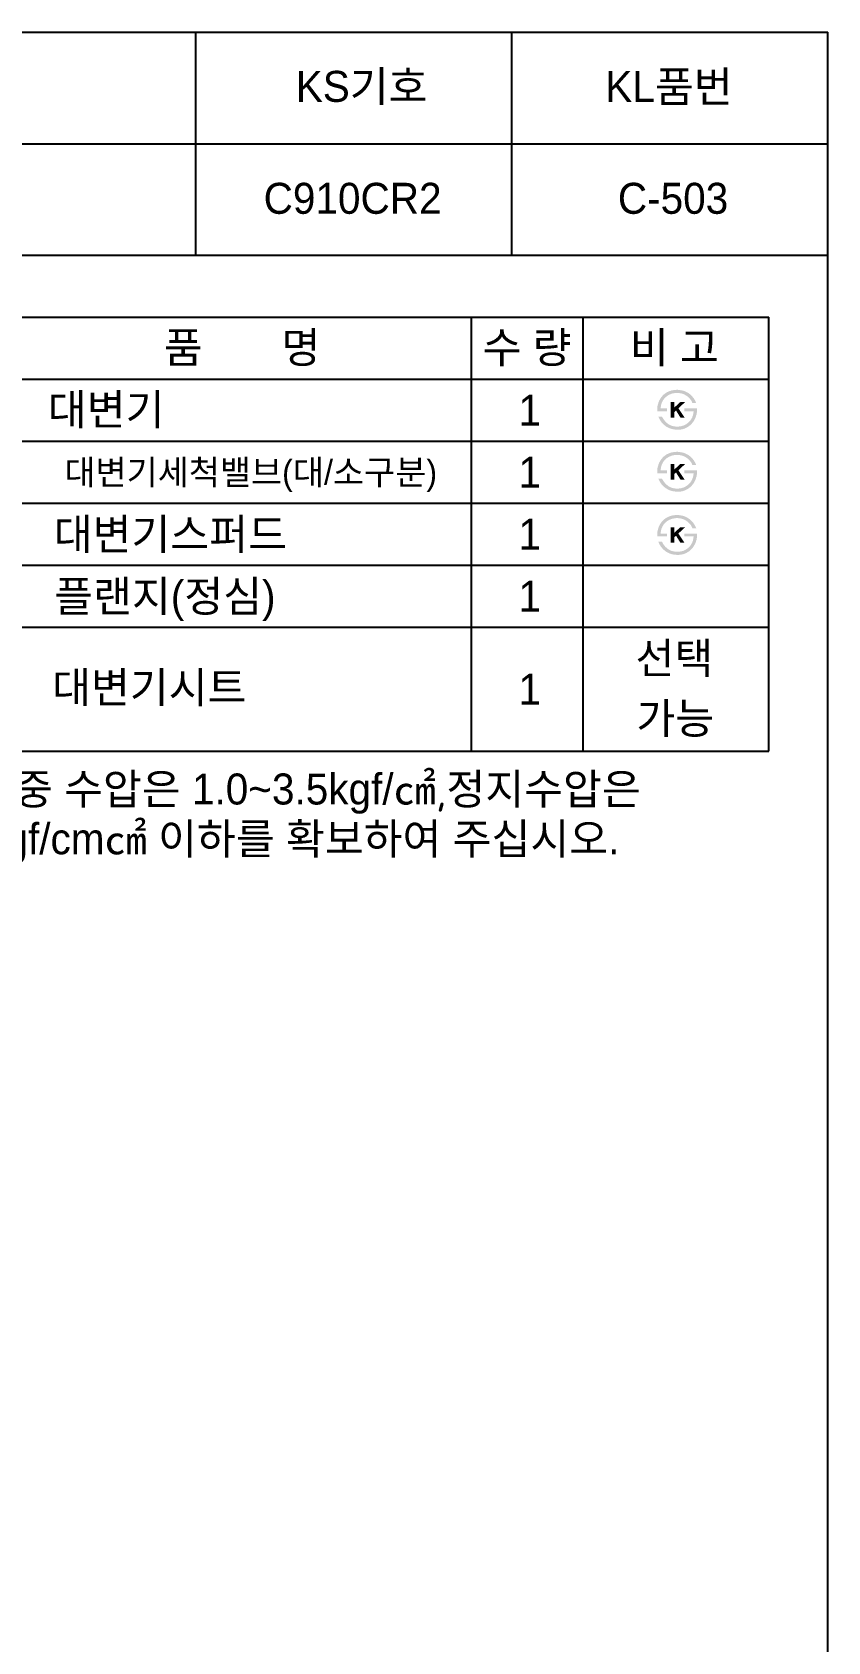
# Model space of a CAD drawing. Header units: millimetres. Extents: x 0 to 3700, y -67 to 2530.
# Drawn here: x 3058 to 3700, y 1232 to 2530 of the extents above; entities that cross this region are included whole.
import ezdxf
from ezdxf.enums import TextEntityAlignment as Align

# ---------------------------------------------------------------- set-up
doc = ezdxf.new("R2010")
doc.units = ezdxf.units.MM
doc.layers.add('TEXT', color=7, linetype='Continuous')
doc.layers.add('도각라인', color=255, linetype='Continuous')
doc.styles.add('타이틀', font='H2GTRM.TTF', dxfattribs={"height": 25})

msp = doc.modelspace()

# ---------------------------------------------------------------- hatches: boundary and pattern name
at = {"layer": 'TEXT'}
for points in [[(3562.4, 2224.2), (3562.3, 2224.6), (3562.3, 2225), (3562.3, 2225.4), (3562.3, 2225.8), (3562.3, 2226.2), (3562.4, 2226.6), (3562.4, 2227), (3562.4, 2227.4), (3562.5, 2227.8), (3562.5, 2228.2), (3562.6, 2228.6), (3562.7, 2229), (3562.8, 2229.4), (3562.9, 2229.8), (3563, 2230.1), (3563.1, 2230.5), (3563.2, 2230.9), (3563.3, 2231.3), (3563.5, 2231.7), (3563.6, 2232), (3563.8, 2232.4), (3563.9, 2232.7), (3564.1, 2233.1), (3564.3, 2233.4), (3564.5, 2233.8), (3564.6, 2234.1), (3564.9, 2234.4), (3565.1, 2234.8), (3565.3, 2235.1), (3565.5, 2235.4), (3565.7, 2235.7), (3566.3, 2236.3), (3566.5, 2236.6), (3566.8, 2236.9), (3567.1, 2237.2), (3567.4, 2237.5), (3567.7, 2237.8), (3568, 2238), (3568.3, 2238.3), (3568.6, 2238.5), (3568.9, 2238.7), (3569.3, 2239), (3569.6, 2239.2), (3569.9, 2239.4), (3570.3, 2239.6), (3570.7, 2239.8), (3571, 2239.9), (3571.4, 2240.1), (3571.8, 2240.3), (3572.2, 2240.5), (3572.7, 2240.6), (3573.1, 2240.7), (3573.5, 2240.9), (3574, 2241), (3574.4, 2241.1), (3574.9, 2241.2), (3575.3, 2241.2), (3575.8, 2241.3), (3576.3, 2241.4), (3576.7, 2241.4), (3577.2, 2241.4), (3577.7, 2241.5), (3578.2, 2241.5), (3579, 2241.5), (3579.3, 2241.4), (3579.7, 2241.4), (3580.1, 2241.4), (3580.4, 2241.3), (3580.8, 2241.3), (3581.1, 2241.2), (3581.5, 2241.2), (3581.8, 2241.1), (3582.2, 2241), (3582.5, 2241), (3582.9, 2240.9), (3583.2, 2240.8), (3583.5, 2240.7), (3583.9, 2240.6), (3584.2, 2240.5), (3584.5, 2240.4), (3584.8, 2240.2), (3585.1, 2240.1), (3585.4, 2240), (3585.7, 2239.8), (3586, 2239.7), (3586.3, 2239.5), (3586.6, 2239.4), (3586.9, 2239.2), (3587.2, 2239), (3587.5, 2238.9), (3587.7, 2238.7), (3588, 2238.5), (3588.3, 2238.3), (3588.6, 2238.1), (3589, 2237.7), (3589.4, 2237.4), (3589.8, 2237), (3590.2, 2236.6), (3590.5, 2236.2), (3590.9, 2235.8), (3591.2, 2235.4), (3591.6, 2234.9), (3591.9, 2234.5), (3592.2, 2234), (3592.5, 2233.5), (3592.8, 2233), (3593, 2232.5), (3593.3, 2232), (3593.5, 2231.5), (3593.8, 2230.9), (3593.8, 2230.9), (3590.7, 2230.9), (3590.7, 2230.9), (3590.6, 2231.1), (3590.5, 2231.3), (3590.5, 2231.4), (3590.4, 2231.6), (3590.3, 2231.8), (3590.2, 2232), (3590.2, 2232.1), (3590.1, 2232.3), (3590, 2232.5), (3589.9, 2232.6), (3589.8, 2232.8), (3589.7, 2233), (3589.6, 2233.1), (3589.5, 2233.3), (3589.4, 2233.5), (3589.2, 2233.6), (3589.1, 2233.8), (3589, 2233.9), (3588.7, 2234.3), (3588.4, 2234.6), (3588.1, 2234.9), (3587.8, 2235.2), (3587.5, 2235.5), (3587.2, 2235.8), (3586.8, 2236.1), (3586.6, 2236.3), (3586.3, 2236.4), (3586.1, 2236.6), (3585.9, 2236.8), (3585.6, 2236.9), (3585.4, 2237.1), (3585.1, 2237.2), (3584.9, 2237.4), (3584.7, 2237.5), (3584.4, 2237.6), (3584.2, 2237.7), (3583.9, 2237.8), (3583.7, 2238), (3583.4, 2238.1), (3583.1, 2238.2), (3582.9, 2238.3), (3582.6, 2238.3), (3582.4, 2238.4), (3582.1, 2238.5), (3581.8, 2238.6), (3581.6, 2238.6), (3581.3, 2238.7), (3581, 2238.7), (3580.7, 2238.8), (3580.5, 2238.8), (3580.2, 2238.9), (3579.9, 2238.9), (3579.6, 2238.9), (3579.3, 2239), (3579, 2239), (3578.8, 2239), (3578.5, 2239), (3578.1, 2239), (3577.8, 2239), (3577.4, 2238.9), (3577.1, 2238.9), (3576.8, 2238.9), (3576.4, 2238.9), (3576.1, 2238.8), (3575.8, 2238.8), (3575.5, 2238.7), (3575.2, 2238.7), (3574.8, 2238.6), (3574.5, 2238.5), (3574.2, 2238.4), (3573.9, 2238.3), (3573.6, 2238.2), (3573.4, 2238.1), (3573.1, 2238), (3572.8, 2237.9), (3572.5, 2237.8), (3572.2, 2237.7), (3571.9, 2237.5), (3571.7, 2237.4), (3571.4, 2237.3), (3571.2, 2237.1), (3570.9, 2236.9), (3570.6, 2236.8), (3570.4, 2236.6), (3570.1, 2236.4), (3569.9, 2236.2), (3569.7, 2236), (3569.4, 2235.8), (3569.2, 2235.6), (3569, 2235.4), (3568.7, 2235.2), (3568.5, 2235), (3568.3, 2234.7), (3568.1, 2234.5), (3567.9, 2234.3), (3567.7, 2234), (3567.5, 2233.8), (3567.3, 2233.5), (3567.2, 2233.3), (3567, 2233), (3566.8, 2232.7), (3566.7, 2232.5), (3566.5, 2232.2), (3566.4, 2231.9), (3566.3, 2231.6), (3566.2, 2231.3), (3566, 2231.1), (3565.9, 2230.8), (3565.8, 2230.5), (3565.7, 2230.2), (3565.6, 2229.8), (3565.5, 2229.5), (3565.5, 2229.2), (3565.4, 2228.9), (3565.3, 2228.6), (3565.3, 2228.2), (3565.2, 2227.9), (3565.2, 2227.6), (3565.2, 2227.2), (3565.1, 2226.9), (3565.1, 2226.5), (3565.1, 2226.5), (3570.3, 2226.5), (3570.3, 2226.5), (3570.3, 2226.5), (3570.3, 2224.2), (3570.3, 2224.2), (3570.3, 2224.2), (3562.4, 2224.2)], [(3594.5, 2226.5), (3594.5, 2226.1), (3594.5, 2225.6), (3594.5, 2225.2), (3594.5, 2224.8), (3594.4, 2224.3), (3594.4, 2223.9), (3594.4, 2223.5), (3594.3, 2223.1), (3594.2, 2222.7), (3594.1, 2222.2), (3594.1, 2221.8), (3594, 2221.4), (3593.8, 2221), (3593.7, 2220.6), (3593.6, 2220.2), (3593.5, 2219.8), (3593.3, 2219.4), (3593.2, 2219), (3593, 2218.7), (3592.9, 2218.3), (3592.7, 2217.9), (3592.5, 2217.6), (3592.3, 2217.2), (3592.1, 2216.9), (3591.9, 2216.5), (3591.7, 2216.2), (3591.5, 2215.9), (3591.3, 2215.5), (3591, 2215.2), (3590.8, 2214.9), (3590.5, 2214.6), (3590.3, 2214.3), (3590, 2214), (3589.7, 2213.7), (3589.5, 2213.5), (3589.2, 2213.2), (3588.9, 2212.9), (3588.6, 2212.7), (3588.3, 2212.4), (3588, 2212.2), (3587.7, 2212), (3587.3, 2211.8), (3587, 2211.6), (3586.7, 2211.4), (3586.3, 2211.2), (3586, 2211), (3585.6, 2210.8), (3585.3, 2210.7), (3584.9, 2210.5), (3584.6, 2210.3), (3584.2, 2210.2), (3583.8, 2210.1), (3583.4, 2209.9), (3583, 2209.8), (3582.7, 2209.7), (3582.3, 2209.6), (3581.9, 2209.6), (3581.5, 2209.5), (3581.1, 2209.4), (3580.7, 2209.4), (3580.3, 2209.4), (3579.9, 2209.3), (3579.5, 2209.3), (3579.1, 2209.3), (3578.4, 2209.3), (3577.8, 2209.3), (3577.1, 2209.4), (3576.5, 2209.5), (3575.8, 2209.5), (3575.5, 2209.6), (3575.2, 2209.7), (3574.9, 2209.7), (3574.6, 2209.8), (3574.3, 2209.9), (3574, 2209.9), (3573.7, 2210), (3573.5, 2210.1), (3573.2, 2210.2), (3572.9, 2210.3), (3572.6, 2210.4), (3572.3, 2210.5), (3572, 2210.6), (3571.8, 2210.7), (3571.5, 2210.9), (3571.2, 2211), (3571, 2211.1), (3570.7, 2211.3), (3570.4, 2211.4), (3570.2, 2211.6), (3569.9, 2211.7), (3569.4, 2212), (3569.1, 2212.2), (3568.9, 2212.4), (3568.6, 2212.6), (3568.4, 2212.8), (3568.1, 2213), (3567.9, 2213.2), (3567.6, 2213.4), (3567.4, 2213.6), (3567.2, 2213.8), (3567, 2214.1), (3566.7, 2214.3), (3566.5, 2214.5), (3566.3, 2214.8), (3566.1, 2215), (3565.9, 2215.2), (3565.7, 2215.5), (3565.5, 2215.8), (3565.3, 2216), (3565.1, 2216.3), (3565, 2216.6), (3564.8, 2216.8), (3564.6, 2217.1), (3564.4, 2217.4), (3564.3, 2217.7), (3564.1, 2218), (3564, 2218.3), (3563.8, 2218.6), (3563.5, 2219.2), (3563.3, 2219.9), (3563.3, 2219.9), (3566.2, 2219.9), (3566.2, 2219.9), (3566.4, 2219.4), (3566.7, 2219), (3566.9, 2218.6), (3567.1, 2218.2), (3567.4, 2217.9), (3567.6, 2217.5), (3567.9, 2217.1), (3568.2, 2216.8), (3568.4, 2216.5), (3568.7, 2216.1), (3569, 2215.8), (3569.3, 2215.5), (3569.6, 2215.2), (3569.9, 2215), (3570.2, 2214.7), (3570.5, 2214.5), (3570.7, 2214.3), (3570.9, 2214.1), (3571.2, 2214), (3571.4, 2213.8), (3571.6, 2213.7), (3571.9, 2213.5), (3572.1, 2213.4), (3572.4, 2213.2), (3572.6, 2213.1), (3572.9, 2213), (3573.1, 2212.9), (3573.4, 2212.8), (3573.6, 2212.7), (3573.9, 2212.6), (3574.2, 2212.5), (3574.4, 2212.4), (3574.7, 2212.3), (3575, 2212.3), (3575.2, 2212.2), (3575.5, 2212.1), (3575.8, 2212.1), (3576.1, 2212), (3576.4, 2212), (3576.7, 2212), (3577, 2211.9), (3577.3, 2211.9), (3577.6, 2211.9), (3577.9, 2211.9), (3578.2, 2211.9), (3578.5, 2211.9), (3578.8, 2211.9), (3579.6, 2211.9), (3579.9, 2211.9), (3580.2, 2212), (3580.5, 2212), (3580.7, 2212), (3581, 2212), (3581.2, 2212.1), (3581.5, 2212.1), (3581.8, 2212.2), (3582, 2212.2), (3582.3, 2212.3), (3582.5, 2212.4), (3582.8, 2212.5), (3583, 2212.5), (3583.3, 2212.6), (3583.5, 2212.7), (3583.8, 2212.8), (3584, 2212.9), (3584.3, 2213), (3584.5, 2213.1), (3584.8, 2213.3), (3585, 2213.4), (3585.2, 2213.5), (3585.5, 2213.7), (3585.7, 2213.8), (3585.9, 2213.9), (3586.2, 2214.1), (3586.4, 2214.3), (3586.6, 2214.4), (3586.8, 2214.6), (3587.1, 2214.8), (3587.3, 2215), (3587.6, 2215.2), (3587.8, 2215.4), (3588.1, 2215.7), (3588.3, 2215.9), (3588.5, 2216.1), (3588.7, 2216.4), (3588.9, 2216.6), (3589.1, 2216.9), (3589.3, 2217.1), (3589.5, 2217.4), (3589.7, 2217.7), (3589.8, 2218), (3590, 2218.2), (3590.2, 2218.5), (3590.3, 2218.8), (3590.5, 2219.1), (3590.6, 2219.4), (3590.7, 2219.7), (3590.8, 2220), (3590.9, 2220.4), (3591.1, 2220.7), (3591.2, 2221), (3591.2, 2221.3), (3591.3, 2221.7), (3591.4, 2222), (3591.5, 2222.4), (3591.5, 2222.7), (3591.6, 2223.1), (3591.6, 2223.4), (3591.7, 2223.8), (3591.7, 2224.2), (3591.7, 2224.2), (3584.3, 2224.2), (3584.3, 2224.2), (3584.3, 2224.2), (3584.3, 2226.5), (3584.3, 2226.5), (3584.3, 2226.5), (3594.5, 2226.5)], [(3576.1, 2227.2), (3580.9, 2231.6), (3584.8, 2231.6), (3579.4, 2226.6), (3584.4, 2219.1), (3581.1, 2219.1), (3577.5, 2224.8), (3576.1, 2223.6), (3576.1, 2219.1), (3573.2, 2219.1), (3573.2, 2231.7), (3576.1, 2231.7)], [(3562.4, 2174.2), (3562.3, 2174.6), (3562.3, 2175), (3562.3, 2175.4), (3562.3, 2175.8), (3562.3, 2176.2), (3562.4, 2176.6), (3562.4, 2177), (3562.4, 2177.4), (3562.5, 2177.8), (3562.5, 2178.2), (3562.6, 2178.6), (3562.7, 2179), (3562.8, 2179.4), (3562.9, 2179.8), (3563, 2180.1), (3563.1, 2180.5), (3563.2, 2180.9), (3563.3, 2181.3), (3563.5, 2181.7), (3563.6, 2182), (3563.8, 2182.4), (3563.9, 2182.7), (3564.1, 2183.1), (3564.3, 2183.4), (3564.5, 2183.8), (3564.6, 2184.1), (3564.9, 2184.4), (3565.1, 2184.8), (3565.3, 2185.1), (3565.5, 2185.4), (3565.7, 2185.7), (3566.3, 2186.3), (3566.5, 2186.6), (3566.8, 2186.9), (3567.1, 2187.2), (3567.4, 2187.5), (3567.7, 2187.8), (3568, 2188), (3568.3, 2188.3), (3568.6, 2188.5), (3568.9, 2188.7), (3569.3, 2189), (3569.6, 2189.2), (3569.9, 2189.4), (3570.3, 2189.6), (3570.7, 2189.8), (3571, 2189.9), (3571.4, 2190.1), (3571.8, 2190.3), (3572.2, 2190.5), (3572.7, 2190.6), (3573.1, 2190.7), (3573.5, 2190.9), (3574, 2191), (3574.4, 2191.1), (3574.9, 2191.2), (3575.3, 2191.2), (3575.8, 2191.3), (3576.3, 2191.4), (3576.7, 2191.4), (3577.2, 2191.4), (3577.7, 2191.5), (3578.2, 2191.5), (3579, 2191.5), (3579.3, 2191.4), (3579.7, 2191.4), (3580.1, 2191.4), (3580.4, 2191.3), (3580.8, 2191.3), (3581.1, 2191.2), (3581.5, 2191.2), (3581.8, 2191.1), (3582.2, 2191), (3582.5, 2191), (3582.9, 2190.9), (3583.2, 2190.8), (3583.5, 2190.7), (3583.9, 2190.6), (3584.2, 2190.5), (3584.5, 2190.4), (3584.8, 2190.2), (3585.1, 2190.1), (3585.4, 2190), (3585.7, 2189.8), (3586, 2189.7), (3586.3, 2189.5), (3586.6, 2189.4), (3586.9, 2189.2), (3587.2, 2189), (3587.5, 2188.9), (3587.7, 2188.7), (3588, 2188.5), (3588.3, 2188.3), (3588.6, 2188.1), (3589, 2187.7), (3589.4, 2187.4), (3589.8, 2187), (3590.2, 2186.6), (3590.5, 2186.2), (3590.9, 2185.8), (3591.2, 2185.4), (3591.6, 2184.9), (3591.9, 2184.5), (3592.2, 2184), (3592.5, 2183.5), (3592.8, 2183), (3593, 2182.5), (3593.3, 2182), (3593.5, 2181.5), (3593.8, 2180.9), (3593.8, 2180.9), (3590.7, 2180.9), (3590.7, 2180.9), (3590.6, 2181.1), (3590.5, 2181.3), (3590.5, 2181.4), (3590.4, 2181.6), (3590.3, 2181.8), (3590.2, 2182), (3590.2, 2182.1), (3590.1, 2182.3), (3590, 2182.5), (3589.9, 2182.6), (3589.8, 2182.8), (3589.7, 2183), (3589.6, 2183.1), (3589.5, 2183.3), (3589.4, 2183.5), (3589.2, 2183.6), (3589.1, 2183.8), (3589, 2183.9), (3588.7, 2184.3), (3588.4, 2184.6), (3588.1, 2184.9), (3587.8, 2185.2), (3587.5, 2185.5), (3587.2, 2185.8), (3586.8, 2186.1), (3586.6, 2186.3), (3586.3, 2186.4), (3586.1, 2186.6), (3585.9, 2186.8), (3585.6, 2186.9), (3585.4, 2187.1), (3585.1, 2187.2), (3584.9, 2187.4), (3584.7, 2187.5), (3584.4, 2187.6), (3584.2, 2187.7), (3583.9, 2187.8), (3583.7, 2188), (3583.4, 2188.1), (3583.1, 2188.2), (3582.9, 2188.3), (3582.6, 2188.3), (3582.4, 2188.4), (3582.1, 2188.5), (3581.8, 2188.6), (3581.6, 2188.6), (3581.3, 2188.7), (3581, 2188.7), (3580.7, 2188.8), (3580.5, 2188.8), (3580.2, 2188.9), (3579.9, 2188.9), (3579.6, 2188.9), (3579.3, 2189), (3579, 2189), (3578.8, 2189), (3578.5, 2189), (3578.1, 2189), (3577.8, 2189), (3577.4, 2188.9), (3577.1, 2188.9), (3576.8, 2188.9), (3576.4, 2188.9), (3576.1, 2188.8), (3575.8, 2188.8), (3575.5, 2188.7), (3575.2, 2188.7), (3574.8, 2188.6), (3574.5, 2188.5), (3574.2, 2188.4), (3573.9, 2188.3), (3573.6, 2188.2), (3573.4, 2188.1), (3573.1, 2188), (3572.8, 2187.9), (3572.5, 2187.8), (3572.2, 2187.7), (3571.9, 2187.5), (3571.7, 2187.4), (3571.4, 2187.3), (3571.2, 2187.1), (3570.9, 2186.9), (3570.6, 2186.8), (3570.4, 2186.6), (3570.1, 2186.4), (3569.9, 2186.2), (3569.7, 2186), (3569.4, 2185.8), (3569.2, 2185.6), (3569, 2185.4), (3568.7, 2185.2), (3568.5, 2185), (3568.3, 2184.7), (3568.1, 2184.5), (3567.9, 2184.3), (3567.7, 2184), (3567.5, 2183.8), (3567.3, 2183.5), (3567.2, 2183.3), (3567, 2183), (3566.8, 2182.7), (3566.7, 2182.5), (3566.5, 2182.2), (3566.4, 2181.9), (3566.3, 2181.6), (3566.2, 2181.3), (3566, 2181.1), (3565.9, 2180.8), (3565.8, 2180.5), (3565.7, 2180.2), (3565.6, 2179.8), (3565.5, 2179.5), (3565.5, 2179.2), (3565.4, 2178.9), (3565.3, 2178.6), (3565.3, 2178.2), (3565.2, 2177.9), (3565.2, 2177.6), (3565.2, 2177.2), (3565.1, 2176.9), (3565.1, 2176.5), (3565.1, 2176.5), (3570.3, 2176.5), (3570.3, 2176.5), (3570.3, 2176.5), (3570.3, 2174.2), (3570.3, 2174.2), (3570.3, 2174.2), (3562.4, 2174.2)], [(3576.1, 2177.2), (3580.9, 2181.6), (3584.8, 2181.6), (3579.4, 2176.6), (3584.4, 2169.1), (3581.1, 2169.1), (3577.5, 2174.8), (3576.1, 2173.6), (3576.1, 2169.1), (3573.2, 2169.1), (3573.2, 2181.7), (3576.1, 2181.7)], [(3594.5, 2176.5), (3594.5, 2176.1), (3594.5, 2175.6), (3594.5, 2175.2), (3594.5, 2174.8), (3594.4, 2174.3), (3594.4, 2173.9), (3594.4, 2173.5), (3594.3, 2173.1), (3594.2, 2172.7), (3594.1, 2172.2), (3594.1, 2171.8), (3594, 2171.4), (3593.8, 2171), (3593.7, 2170.6), (3593.6, 2170.2), (3593.5, 2169.8), (3593.3, 2169.4), (3593.2, 2169), (3593, 2168.7), (3592.9, 2168.3), (3592.7, 2167.9), (3592.5, 2167.6), (3592.3, 2167.2), (3592.1, 2166.9), (3591.9, 2166.5), (3591.7, 2166.2), (3591.5, 2165.9), (3591.3, 2165.5), (3591, 2165.2), (3590.8, 2164.9), (3590.5, 2164.6), (3590.3, 2164.3), (3590, 2164), (3589.7, 2163.7), (3589.5, 2163.5), (3589.2, 2163.2), (3588.9, 2162.9), (3588.6, 2162.7), (3588.3, 2162.4), (3588, 2162.2), (3587.7, 2162), (3587.3, 2161.8), (3587, 2161.6), (3586.7, 2161.4), (3586.3, 2161.2), (3586, 2161), (3585.6, 2160.8), (3585.3, 2160.7), (3584.9, 2160.5), (3584.6, 2160.3), (3584.2, 2160.2), (3583.8, 2160.1), (3583.4, 2159.9), (3583, 2159.8), (3582.7, 2159.7), (3582.3, 2159.6), (3581.9, 2159.6), (3581.5, 2159.5), (3581.1, 2159.4), (3580.7, 2159.4), (3580.3, 2159.4), (3579.9, 2159.3), (3579.5, 2159.3), (3579.1, 2159.3), (3578.4, 2159.3), (3577.8, 2159.3), (3577.1, 2159.4), (3576.5, 2159.5), (3575.8, 2159.5), (3575.5, 2159.6), (3575.2, 2159.7), (3574.9, 2159.7), (3574.6, 2159.8), (3574.3, 2159.9), (3574, 2159.9), (3573.7, 2160), (3573.5, 2160.1), (3573.2, 2160.2), (3572.9, 2160.3), (3572.6, 2160.4), (3572.3, 2160.5), (3572, 2160.6), (3571.8, 2160.7), (3571.5, 2160.9), (3571.2, 2161), (3571, 2161.1), (3570.7, 2161.3), (3570.4, 2161.4), (3570.2, 2161.6), (3569.9, 2161.7), (3569.4, 2162), (3569.1, 2162.2), (3568.9, 2162.4), (3568.6, 2162.6), (3568.4, 2162.8), (3568.1, 2163), (3567.9, 2163.2), (3567.6, 2163.4), (3567.4, 2163.6), (3567.2, 2163.8), (3567, 2164.1), (3566.7, 2164.3), (3566.5, 2164.5), (3566.3, 2164.8), (3566.1, 2165), (3565.9, 2165.2), (3565.7, 2165.5), (3565.5, 2165.8), (3565.3, 2166), (3565.1, 2166.3), (3565, 2166.6), (3564.8, 2166.8), (3564.6, 2167.1), (3564.4, 2167.4), (3564.3, 2167.7), (3564.1, 2168), (3564, 2168.3), (3563.8, 2168.6), (3563.5, 2169.2), (3563.3, 2169.9), (3563.3, 2169.9), (3566.2, 2169.9), (3566.2, 2169.9), (3566.4, 2169.4), (3566.7, 2169), (3566.9, 2168.6), (3567.1, 2168.2), (3567.4, 2167.9), (3567.6, 2167.5), (3567.9, 2167.1), (3568.2, 2166.8), (3568.4, 2166.5), (3568.7, 2166.1), (3569, 2165.8), (3569.3, 2165.5), (3569.6, 2165.2), (3569.9, 2165), (3570.2, 2164.7), (3570.5, 2164.5), (3570.7, 2164.3), (3570.9, 2164.1), (3571.2, 2164), (3571.4, 2163.8), (3571.6, 2163.7), (3571.9, 2163.5), (3572.1, 2163.4), (3572.4, 2163.2), (3572.6, 2163.1), (3572.9, 2163), (3573.1, 2162.9), (3573.4, 2162.8), (3573.6, 2162.7), (3573.9, 2162.6), (3574.2, 2162.5), (3574.4, 2162.4), (3574.7, 2162.3), (3575, 2162.3), (3575.2, 2162.2), (3575.5, 2162.1), (3575.8, 2162.1), (3576.1, 2162), (3576.4, 2162), (3576.7, 2162), (3577, 2161.9), (3577.3, 2161.9), (3577.6, 2161.9), (3577.9, 2161.9), (3578.2, 2161.9), (3578.5, 2161.9), (3578.8, 2161.9), (3579.6, 2161.9), (3579.9, 2161.9), (3580.2, 2162), (3580.5, 2162), (3580.7, 2162), (3581, 2162), (3581.2, 2162.1), (3581.5, 2162.1), (3581.8, 2162.2), (3582, 2162.2), (3582.3, 2162.3), (3582.5, 2162.4), (3582.8, 2162.5), (3583, 2162.5), (3583.3, 2162.6), (3583.5, 2162.7), (3583.8, 2162.8), (3584, 2162.9), (3584.3, 2163), (3584.5, 2163.1), (3584.8, 2163.3), (3585, 2163.4), (3585.2, 2163.5), (3585.5, 2163.7), (3585.7, 2163.8), (3585.9, 2163.9), (3586.2, 2164.1), (3586.4, 2164.3), (3586.6, 2164.4), (3586.8, 2164.6), (3587.1, 2164.8), (3587.3, 2165), (3587.6, 2165.2), (3587.8, 2165.4), (3588.1, 2165.7), (3588.3, 2165.9), (3588.5, 2166.1), (3588.7, 2166.4), (3588.9, 2166.6), (3589.1, 2166.9), (3589.3, 2167.1), (3589.5, 2167.4), (3589.7, 2167.7), (3589.8, 2168), (3590, 2168.2), (3590.2, 2168.5), (3590.3, 2168.8), (3590.5, 2169.1), (3590.6, 2169.4), (3590.7, 2169.7), (3590.8, 2170), (3590.9, 2170.4), (3591.1, 2170.7), (3591.2, 2171), (3591.2, 2171.3), (3591.3, 2171.7), (3591.4, 2172), (3591.5, 2172.4), (3591.5, 2172.7), (3591.6, 2173.1), (3591.6, 2173.4), (3591.7, 2173.8), (3591.7, 2174.2), (3591.7, 2174.2), (3584.3, 2174.2), (3584.3, 2174.2), (3584.3, 2174.2), (3584.3, 2176.5), (3584.3, 2176.5), (3584.3, 2176.5), (3594.5, 2176.5)], [(3562.4, 2123.2), (3562.3, 2123.6), (3562.3, 2124), (3562.3, 2124.4), (3562.3, 2124.8), (3562.3, 2125.2), (3562.4, 2125.6), (3562.4, 2126), (3562.4, 2126.4), (3562.5, 2126.8), (3562.5, 2127.2), (3562.6, 2127.6), (3562.7, 2128), (3562.8, 2128.4), (3562.9, 2128.8), (3563, 2129.1), (3563.1, 2129.5), (3563.2, 2129.9), (3563.3, 2130.3), (3563.5, 2130.7), (3563.6, 2131), (3563.8, 2131.4), (3563.9, 2131.8), (3564.1, 2132.1), (3564.3, 2132.5), (3564.5, 2132.8), (3564.6, 2133.1), (3564.9, 2133.5), (3565.1, 2133.8), (3565.3, 2134.1), (3565.5, 2134.4), (3565.7, 2134.7), (3566.3, 2135.3), (3566.5, 2135.6), (3566.8, 2135.9), (3567.1, 2136.2), (3567.4, 2136.5), (3567.7, 2136.8), (3568, 2137), (3568.3, 2137.3), (3568.6, 2137.5), (3568.9, 2137.7), (3569.3, 2138), (3569.6, 2138.2), (3569.9, 2138.4), (3570.3, 2138.6), (3570.7, 2138.8), (3571, 2139), (3571.4, 2139.1), (3571.8, 2139.3), (3572.2, 2139.5), (3572.7, 2139.6), (3573.1, 2139.7), (3573.5, 2139.9), (3574, 2140), (3574.4, 2140.1), (3574.9, 2140.2), (3575.3, 2140.3), (3575.8, 2140.3), (3576.3, 2140.4), (3576.7, 2140.4), (3577.2, 2140.5), (3577.7, 2140.5), (3578.2, 2140.5), (3579, 2140.5), (3579.3, 2140.4), (3579.7, 2140.4), (3580.1, 2140.4), (3580.4, 2140.3), (3580.8, 2140.3), (3581.1, 2140.2), (3581.5, 2140.2), (3581.8, 2140.1), (3582.2, 2140.1), (3582.5, 2140), (3582.9, 2139.9), (3583.2, 2139.8), (3583.5, 2139.7), (3583.9, 2139.6), (3584.2, 2139.5), (3584.5, 2139.4), (3584.8, 2139.3), (3585.1, 2139.1), (3585.4, 2139), (3585.7, 2138.8), (3586, 2138.7), (3586.3, 2138.5), (3586.6, 2138.4), (3586.9, 2138.2), (3587.2, 2138), (3587.5, 2137.9), (3587.7, 2137.7), (3588, 2137.5), (3588.3, 2137.3), (3588.6, 2137.1), (3589, 2136.7), (3589.4, 2136.4), (3589.8, 2136), (3590.2, 2135.6), (3590.5, 2135.2), (3590.9, 2134.8), (3591.2, 2134.4), (3591.6, 2133.9), (3591.9, 2133.5), (3592.2, 2133), (3592.5, 2132.5), (3592.8, 2132), (3593, 2131.5), (3593.3, 2131), (3593.5, 2130.5), (3593.8, 2129.9), (3593.8, 2129.9), (3590.7, 2129.9), (3590.7, 2129.9), (3590.6, 2130.1), (3590.5, 2130.3), (3590.5, 2130.4), (3590.4, 2130.6), (3590.3, 2130.8), (3590.2, 2131), (3590.2, 2131.1), (3590.1, 2131.3), (3590, 2131.5), (3589.9, 2131.6), (3589.8, 2131.8), (3589.7, 2132), (3589.6, 2132.1), (3589.5, 2132.3), (3589.4, 2132.5), (3589.2, 2132.6), (3589.1, 2132.8), (3589, 2132.9), (3588.7, 2133.3), (3588.4, 2133.6), (3588.1, 2133.9), (3587.8, 2134.2), (3587.5, 2134.5), (3587.2, 2134.8), (3586.8, 2135.1), (3586.6, 2135.3), (3586.3, 2135.4), (3586.1, 2135.6), (3585.9, 2135.8), (3585.6, 2135.9), (3585.4, 2136.1), (3585.1, 2136.2), (3584.9, 2136.4), (3584.7, 2136.5), (3584.4, 2136.6), (3584.2, 2136.7), (3583.9, 2136.9), (3583.7, 2137), (3583.4, 2137.1), (3583.1, 2137.2), (3582.9, 2137.3), (3582.6, 2137.4), (3582.4, 2137.4), (3582.1, 2137.5), (3581.8, 2137.6), (3581.6, 2137.6), (3581.3, 2137.7), (3581, 2137.8), (3580.7, 2137.8), (3580.5, 2137.8), (3580.2, 2137.9), (3579.9, 2137.9), (3579.6, 2137.9), (3579.3, 2138), (3579, 2138), (3578.8, 2138), (3578.5, 2138), (3578.1, 2138), (3577.8, 2138), (3577.4, 2138), (3577.1, 2137.9), (3576.8, 2137.9), (3576.4, 2137.9), (3576.1, 2137.8), (3575.8, 2137.8), (3575.5, 2137.7), (3575.2, 2137.7), (3574.8, 2137.6), (3574.5, 2137.5), (3574.2, 2137.4), (3573.9, 2137.3), (3573.6, 2137.3), (3573.4, 2137.2), (3573.1, 2137), (3572.8, 2136.9), (3572.5, 2136.8), (3572.2, 2136.7), (3571.9, 2136.5), (3571.7, 2136.4), (3571.4, 2136.3), (3571.2, 2136.1), (3570.9, 2135.9), (3570.6, 2135.8), (3570.4, 2135.6), (3570.1, 2135.4), (3569.9, 2135.2), (3569.7, 2135.1), (3569.4, 2134.9), (3569.2, 2134.6), (3569, 2134.4), (3568.7, 2134.2), (3568.5, 2134), (3568.3, 2133.8), (3568.1, 2133.5), (3567.9, 2133.3), (3567.7, 2133), (3567.5, 2132.8), (3567.3, 2132.5), (3567.2, 2132.3), (3567, 2132), (3566.8, 2131.7), (3566.7, 2131.5), (3566.5, 2131.2), (3566.4, 2130.9), (3566.3, 2130.6), (3566.2, 2130.4), (3566, 2130.1), (3565.9, 2129.8), (3565.8, 2129.5), (3565.7, 2129.2), (3565.6, 2128.9), (3565.5, 2128.5), (3565.5, 2128.2), (3565.4, 2127.9), (3565.3, 2127.6), (3565.3, 2127.2), (3565.2, 2126.9), (3565.2, 2126.6), (3565.2, 2126.2), (3565.1, 2125.9), (3565.1, 2125.5), (3565.1, 2125.5), (3570.3, 2125.5), (3570.3, 2125.5), (3570.3, 2125.5), (3570.3, 2123.2), (3570.3, 2123.2), (3570.3, 2123.2), (3562.4, 2123.2)], [(3576.1, 2126.2), (3580.9, 2130.6), (3584.8, 2130.6), (3579.4, 2125.6), (3584.4, 2118.1), (3581.1, 2118.1), (3577.5, 2123.8), (3576.1, 2122.6), (3576.1, 2118.1), (3573.2, 2118.1), (3573.2, 2130.7), (3576.1, 2130.7)], [(3594.5, 2125.5), (3594.5, 2125.1), (3594.5, 2124.7), (3594.5, 2124.2), (3594.5, 2123.8), (3594.4, 2123.4), (3594.4, 2122.9), (3594.4, 2122.5), (3594.3, 2122.1), (3594.2, 2121.7), (3594.1, 2121.2), (3594.1, 2120.8), (3594, 2120.4), (3593.8, 2120), (3593.7, 2119.6), (3593.6, 2119.2), (3593.5, 2118.8), (3593.3, 2118.4), (3593.2, 2118), (3593, 2117.7), (3592.9, 2117.3), (3592.7, 2116.9), (3592.5, 2116.6), (3592.3, 2116.2), (3592.1, 2115.9), (3591.9, 2115.5), (3591.7, 2115.2), (3591.5, 2114.9), (3591.3, 2114.6), (3591, 2114.2), (3590.8, 2113.9), (3590.5, 2113.6), (3590.3, 2113.3), (3590, 2113), (3589.7, 2112.7), (3589.5, 2112.5), (3589.2, 2112.2), (3588.9, 2111.9), (3588.6, 2111.7), (3588.3, 2111.5), (3588, 2111.2), (3587.7, 2111), (3587.3, 2110.8), (3587, 2110.6), (3586.7, 2110.4), (3586.3, 2110.2), (3586, 2110), (3585.6, 2109.8), (3585.3, 2109.7), (3584.9, 2109.5), (3584.6, 2109.4), (3584.2, 2109.2), (3583.8, 2109.1), (3583.4, 2109), (3583, 2108.8), (3582.7, 2108.7), (3582.3, 2108.7), (3581.9, 2108.6), (3581.5, 2108.5), (3581.1, 2108.5), (3580.7, 2108.4), (3580.3, 2108.4), (3579.9, 2108.3), (3579.5, 2108.3), (3579.1, 2108.3), (3578.4, 2108.3), (3577.8, 2108.4), (3577.1, 2108.4), (3576.5, 2108.5), (3575.8, 2108.6), (3575.5, 2108.6), (3575.2, 2108.7), (3574.9, 2108.7), (3574.6, 2108.8), (3574.3, 2108.9), (3574, 2108.9), (3573.7, 2109), (3573.5, 2109.1), (3573.2, 2109.2), (3572.9, 2109.3), (3572.6, 2109.4), (3572.3, 2109.5), (3572, 2109.6), (3571.8, 2109.7), (3571.5, 2109.9), (3571.2, 2110), (3571, 2110.1), (3570.7, 2110.3), (3570.4, 2110.4), (3570.2, 2110.6), (3569.9, 2110.7), (3569.4, 2111.1), (3569.1, 2111.2), (3568.9, 2111.4), (3568.6, 2111.6), (3568.4, 2111.8), (3568.1, 2112), (3567.9, 2112.2), (3567.6, 2112.4), (3567.4, 2112.6), (3567.2, 2112.8), (3567, 2113.1), (3566.7, 2113.3), (3566.5, 2113.5), (3566.3, 2113.8), (3566.1, 2114), (3565.9, 2114.3), (3565.7, 2114.5), (3565.5, 2114.8), (3565.3, 2115), (3565.1, 2115.3), (3565, 2115.6), (3564.8, 2115.8), (3564.6, 2116.1), (3564.4, 2116.4), (3564.3, 2116.7), (3564.1, 2117), (3564, 2117.3), (3563.8, 2117.6), (3563.5, 2118.2), (3563.3, 2118.9), (3563.3, 2118.9), (3566.2, 2118.9), (3566.2, 2118.9), (3566.4, 2118.5), (3566.7, 2118), (3566.9, 2117.6), (3567.1, 2117.2), (3567.4, 2116.9), (3567.6, 2116.5), (3567.9, 2116.1), (3568.2, 2115.8), (3568.4, 2115.5), (3568.7, 2115.1), (3569, 2114.8), (3569.3, 2114.5), (3569.6, 2114.3), (3569.9, 2114), (3570.2, 2113.7), (3570.5, 2113.5), (3570.7, 2113.3), (3570.9, 2113.1), (3571.2, 2113), (3571.4, 2112.8), (3571.6, 2112.7), (3571.9, 2112.5), (3572.1, 2112.4), (3572.4, 2112.3), (3572.6, 2112.1), (3572.9, 2112), (3573.1, 2111.9), (3573.4, 2111.8), (3573.6, 2111.7), (3573.9, 2111.6), (3574.2, 2111.5), (3574.4, 2111.4), (3574.7, 2111.4), (3575, 2111.3), (3575.2, 2111.2), (3575.5, 2111.2), (3575.8, 2111.1), (3576.1, 2111.1), (3576.4, 2111), (3576.7, 2111), (3577, 2111), (3577.3, 2110.9), (3577.6, 2110.9), (3577.9, 2110.9), (3578.2, 2110.9), (3578.5, 2110.9), (3578.8, 2110.9), (3579.6, 2110.9), (3579.9, 2110.9), (3580.2, 2111), (3580.5, 2111), (3580.7, 2111), (3581, 2111.1), (3581.2, 2111.1), (3581.5, 2111.1), (3581.8, 2111.2), (3582, 2111.3), (3582.3, 2111.3), (3582.5, 2111.4), (3582.8, 2111.5), (3583, 2111.5), (3583.3, 2111.6), (3583.5, 2111.7), (3583.8, 2111.8), (3584, 2111.9), (3584.3, 2112), (3584.5, 2112.2), (3584.8, 2112.3), (3585, 2112.4), (3585.2, 2112.5), (3585.5, 2112.7), (3585.7, 2112.8), (3585.9, 2113), (3586.2, 2113.1), (3586.4, 2113.3), (3586.6, 2113.4), (3586.8, 2113.6), (3587.1, 2113.8), (3587.3, 2114), (3587.6, 2114.2), (3587.8, 2114.4), (3588.1, 2114.7), (3588.3, 2114.9), (3588.5, 2115.1), (3588.7, 2115.4), (3588.9, 2115.6), (3589.1, 2115.9), (3589.3, 2116.2), (3589.5, 2116.4), (3589.7, 2116.7), (3589.8, 2117), (3590, 2117.3), (3590.2, 2117.5), (3590.3, 2117.8), (3590.5, 2118.1), (3590.6, 2118.4), (3590.7, 2118.7), (3590.8, 2119), (3590.9, 2119.4), (3591.1, 2119.7), (3591.2, 2120), (3591.2, 2120.3), (3591.3, 2120.7), (3591.4, 2121), (3591.5, 2121.4), (3591.5, 2121.7), (3591.6, 2122.1), (3591.6, 2122.4), (3591.7, 2122.8), (3591.7, 2123.2), (3591.7, 2123.2), (3584.3, 2123.2), (3584.3, 2123.2), (3584.3, 2123.2), (3584.3, 2125.5), (3584.3, 2125.5), (3584.3, 2125.5), (3594.5, 2125.5)]]:
    msp.add_hatch(color=256, dxfattribs=at).paths.add_polyline_path(points, flags=0)

# ---------------------------------------------------------------- linework, layer by layer
at = {"layer": '도각라인', "color": 7}
for p, q in [((1900, 2530), (3700, 2530)), ((3190, 2350), (3190, 2530)), ((3445, 2350), (3445, 2530)), ((3700, 0), (3700, 2530)), ((2420, 2440), (3700, 2440)), ((1900, 2350), (3700, 2350)), ((2857.5, 2300), (3652.5, 2300)), ((3412.5, 1950), (3412.5, 2300)), ((3502.5, 1950), (3502.5, 2300)), ((3652.5, 1950), (3652.5, 2300)), ((2857.5, 2250), (3652.5, 2250)), ((2857.5, 2200), (3652.5, 2200)), ((2857.5, 2150), (3652.5, 2150)), ((2857.5, 2100), (3652.5, 2100)), ((2857.5, 2050), (3652.5, 2050)), ((2857.5, 1950), (3652.5, 1950))]:
    msp.add_line(p, q, dxfattribs=at)

# ---------------------------------------------------------------- texts
at = {"layer": 'TEXT', "style": '타이틀'}
for s, height, p in [('KS기호', 25, (3323.8, 2486.3)), ('KL품번', 25, (3571.8, 2486.1)), ('C910CR2', 25, (3316.5, 2396)), ('C-503', 25, (3575.1, 2396)), ('품       명', 25, (3227.3, 2275.7)), ('수 량', 25, (3457.3, 2275.7)), ('비 고', 25, (3576.1, 2275.7)), ('대변기', 25, (3117.6, 2225.6)), ('1', 25, (3459.5, 2225)), ('대변기세척밸브(대/소구분)', 20, (3234.3, 2175)), ('1', 25, (3459.5, 2175)), ('대변기스퍼드', 25, (3169.4, 2125)), ('1', 25, (3459.5, 2125)), ('플랜지(정심)', 25, (3165, 2075)), ('1', 25, (3459.5, 2075)), ('선택', 25, (3576.2, 2025)), ('대변기시트', 25, (3152.4, 2001.5)), ('1', 25, (3459.5, 2000)), ('가능', 25, (3576.9, 1976.5))]:
    msp.add_text(s, height=height, dxfattribs=at).set_placement(p, align=Align.MIDDLE_CENTER)
at = {"layer": 'TEXT', "insert": (2929.1, 1932), "char_height": 25, "width": 820.252, "attachment_point": 1, "line_spacing_factor": 0.963855, "style": '타이틀'}
msp.add_mtext('\\A1;주) 급수중 수압은 1.0~3.5kgf/㎠{\\fISOCPEUR|b0|i0|c0|p34;,}정지수압은 \\P     7.0kgf/cm㎠ 이하를 확보하여 주십시오.', dxfattribs=at)

doc.saveas('drawing.dxf')
